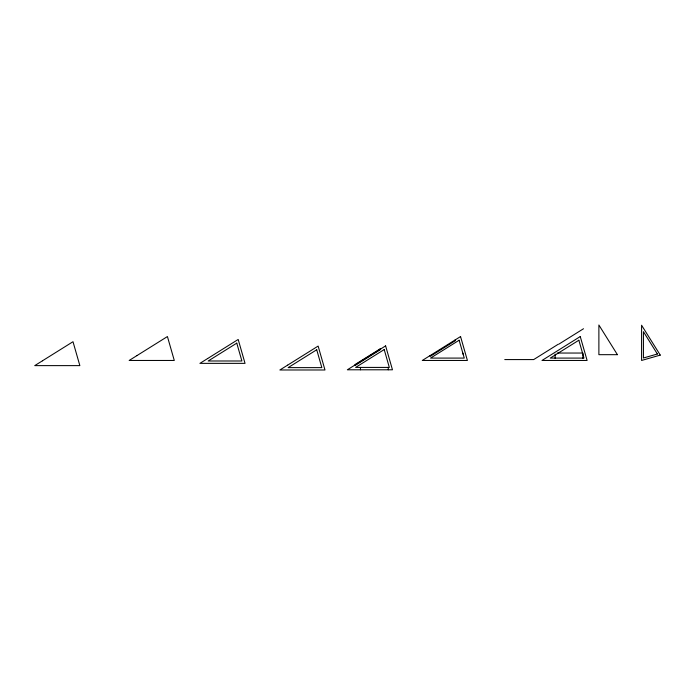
<?xml version="1.0" encoding="UTF-8"?>
<svg xmlns="http://www.w3.org/2000/svg" width="695" height="695" viewBox="0 0 695 695"><rect width="100%" height="100%" fill="white"/><g stroke="black" fill="none" stroke-linecap="round" stroke-linejoin="round"><path stroke-width="1.04" d="M558.215 344.251L533.691 359.576L504.761 359.576M558.98 344.068L583.505 328.744M462.809 353.043L463.209 354.441M557.251 353.043L582.923 353.043L582.923 358.342M455.103 339.933L455.512 340.576L430.24 356.37L429.84 355.718M555.114 354.103L555.114 358.342M388.279 367.42L388.279 369.792M360.47 367.42L360.47 369.792M42.491 360.783L34.75 365.622L79.856 365.622L73.001 341.714L42.491 360.783M136.906 355.623L129.174 360.462L174.28 360.462L167.425 336.554L136.906 355.623M207.666 358.524L199.925 363.363L245.04 363.363L238.185 339.464L207.666 358.524M236.769 343.139L208.196 360.992L241.895 360.992L236.769 343.139M287.617 365.153L279.877 369.983L324.982 369.983L318.128 346.084L287.617 365.153M316.72 349.759L288.147 367.62L321.837 367.62L316.72 349.759M380.174 348.855L354.902 364.649L355.31 365.292L380.573 349.507L380.174 348.855M385.612 345.893L347.361 369.792L392.466 369.792L385.612 345.893M384.205 349.568L355.632 367.42L389.322 367.42L384.205 349.568M460.55 336.554L422.291 360.462L467.405 360.462L460.55 336.554M459.134 340.229L430.561 358.09L464.26 358.09L459.134 340.229M580.255 336.554L542.004 360.462L587.11 360.462L580.255 336.554M578.848 340.229L550.275 358.09L583.965 358.09L578.848 340.229M657.374 354.007L643.431 358.003L643.431 331.689L657.374 354.007M660.25 355.102L641.581 360.462L641.581 325.234L660.25 355.102M617.412 354.676L598.882 354.676L598.882 325.017L617.412 354.676"/></g></svg>
